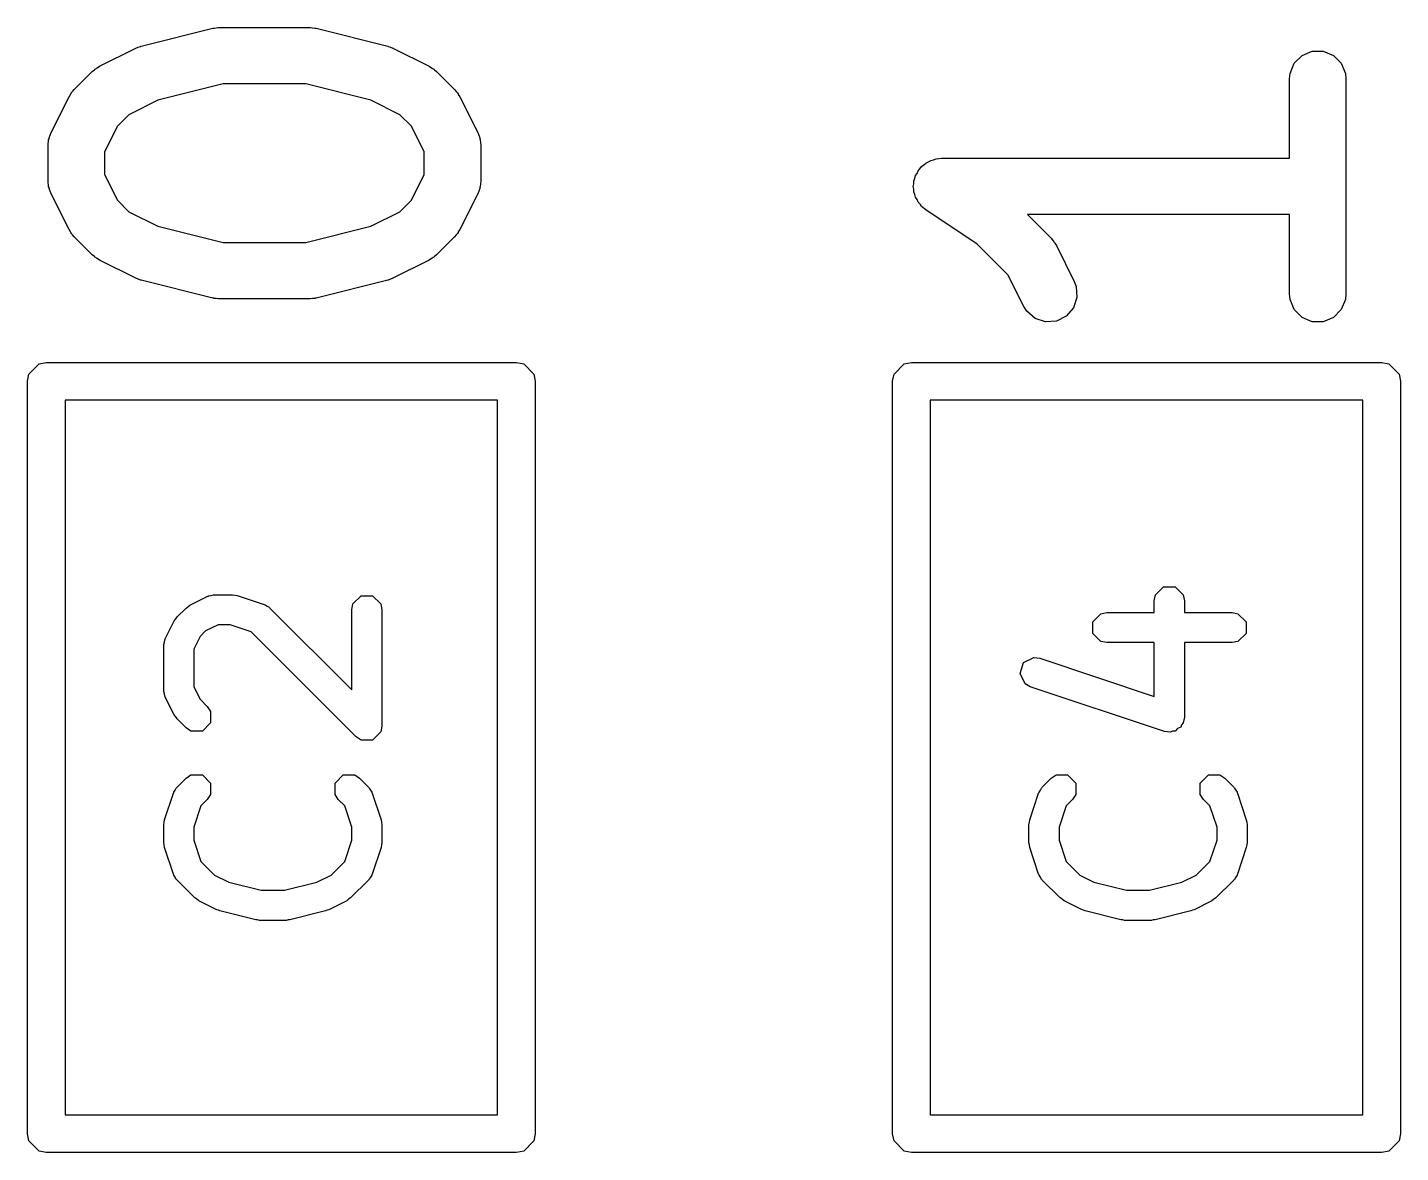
# Model space of a CAD drawing. Extents: x 1.56 to 6.49, y -4.6 to -1.37.
# Drawn here: x 2.5837 to 2.7274, y -2.1545 to -2.0368 of the extents above; entities that cross this region are included whole.
import ezdxf

# ---------------------------------------------------------------- set-up
doc = ezdxf.new("R2010")
doc.units = 0
doc.header["$MEASUREMENT"] = 0
doc.layers.add('BLACK', color=7, linetype='CONTINUOUS')

msp = doc.modelspace()

# ---------------------------------------------------------------- linework, layer by layer
at = {"layer": 'BLACK', "linetype": 'CONTINUOUS'}
for p, q in [((2.59556, -2.03876), (2.60305, -2.03688)), ((2.60305, -2.03688), (2.60315, -2.03687)), ((2.60315, -2.03687), (2.60319, -2.03685)), ((2.60319, -2.03685), (2.60341, -2.03683)), ((2.60341, -2.03683), (2.60363, -2.0368)), ((2.60363, -2.0368), (2.60367, -2.0368)), ((2.60367, -2.0368), (2.60377, -2.03679)), ((2.60377, -2.03679), (2.61314, -2.03679)), ((2.61314, -2.03679), (2.61324, -2.0368)), ((2.61324, -2.0368), (2.61329, -2.0368)), ((2.61329, -2.0368), (2.6135, -2.03683)), ((2.6135, -2.03683), (2.61372, -2.03685)), ((2.61372, -2.03685), (2.61376, -2.03687)), ((2.61376, -2.03687), (2.61386, -2.03688)), ((2.61386, -2.03688), (2.62136, -2.03876)), ((2.5912, -2.04085), (2.59495, -2.03898)), ((2.59495, -2.03898), (2.59499, -2.03896)), ((2.59499, -2.03896), (2.59501, -2.03895)), ((2.59501, -2.03895), (2.59525, -2.03886)), ((2.59525, -2.03886), (2.59549, -2.03877)), ((2.59549, -2.03877), (2.59551, -2.03877)), ((2.59551, -2.03877), (2.59556, -2.03876)), ((2.62136, -2.03876), (2.6214, -2.03877)), ((2.6214, -2.03877), (2.62142, -2.03877)), ((2.62142, -2.03877), (2.62166, -2.03886)), ((2.62166, -2.03886), (2.6219, -2.03895)), ((2.6219, -2.03895), (2.62192, -2.03896)), ((2.62192, -2.03896), (2.62196, -2.03898)), ((2.62196, -2.03898), (2.62571, -2.04085)), ((2.7158, -2.04161), (2.71624, -2.04054)), ((2.71624, -2.04054), (2.71705, -2.03973)), ((2.71705, -2.03973), (2.71812, -2.03929)), ((2.71812, -2.03929), (2.71927, -2.03929)), ((2.71927, -2.03929), (2.72033, -2.03973)), ((2.72033, -2.03973), (2.72115, -2.04054)), ((2.72115, -2.04054), (2.72159, -2.04161)), ((2.58856, -2.04328), (2.59043, -2.04141)), ((2.59043, -2.04141), (2.59066, -2.04122)), ((2.59066, -2.04122), (2.59071, -2.04116)), ((2.59071, -2.04116), (2.5908, -2.04111)), ((2.5908, -2.04111), (2.59088, -2.04104)), ((2.59088, -2.04104), (2.59095, -2.04101)), ((2.59095, -2.04101), (2.5912, -2.04085)), ((2.62571, -2.04085), (2.62596, -2.04101)), ((2.62596, -2.04101), (2.62603, -2.04104)), ((2.62603, -2.04104), (2.62611, -2.04111)), ((2.62611, -2.04111), (2.6262, -2.04116)), ((2.6262, -2.04116), (2.62625, -2.04122)), ((2.62625, -2.04122), (2.62648, -2.04141)), ((2.62648, -2.04141), (2.62836, -2.04328)), ((2.71574, -2.04218), (2.7158, -2.04161)), ((2.72159, -2.04161), (2.72165, -2.04218)), ((2.58837, -2.04351), (2.58856, -2.04328)), ((2.60413, -2.0427), (2.5973, -2.04441)), ((2.61278, -2.0427), (2.60413, -2.0427)), ((2.61961, -2.04441), (2.61278, -2.0427)), ((2.62836, -2.04328), (2.62854, -2.04351)), ((2.71574, -2.05048), (2.71574, -2.04218)), ((2.72165, -2.04218), (2.72165, -2.06468)), ((2.58613, -2.0478), (2.58801, -2.04405)), ((2.58801, -2.04405), (2.58816, -2.0438)), ((2.58816, -2.0438), (2.58819, -2.04373)), ((2.58819, -2.04373), (2.58826, -2.04365)), ((2.58826, -2.04365), (2.58831, -2.04356)), ((2.58831, -2.04356), (2.58837, -2.04351)), ((2.5973, -2.04441), (2.59427, -2.04592)), ((2.62264, -2.04592), (2.61961, -2.04441)), ((2.62854, -2.04351), (2.6286, -2.04356)), ((2.6286, -2.04356), (2.62866, -2.04365)), ((2.62866, -2.04365), (2.62872, -2.04373)), ((2.62872, -2.04373), (2.62875, -2.0438)), ((2.62875, -2.0438), (2.62891, -2.04405)), ((2.62891, -2.04405), (2.63078, -2.0478)), ((2.59427, -2.04592), (2.59307, -2.04712)), ((2.62384, -2.04712), (2.62264, -2.04592)), ((2.59307, -2.04712), (2.59173, -2.04982)), ((2.62519, -2.04982), (2.62384, -2.04712)), ((2.58582, -2.04912), (2.58588, -2.04854)), ((2.58582, -2.05287), (2.58582, -2.04912)), ((2.58588, -2.04854), (2.58592, -2.04844)), ((2.58592, -2.04834), (2.58613, -2.0478)), ((2.58592, -2.04844), (2.58592, -2.04834)), ((2.63078, -2.0478), (2.63099, -2.04834)), ((2.63099, -2.04834), (2.631, -2.04844)), ((2.631, -2.04844), (2.63104, -2.04854)), ((2.63104, -2.04854), (2.6311, -2.04912)), ((2.6311, -2.04912), (2.6311, -2.05287)), ((2.59173, -2.04982), (2.59173, -2.05217)), ((2.62519, -2.05217), (2.62519, -2.04982)), ((2.67848, -2.05065), (2.67875, -2.05053)), ((2.67875, -2.05053), (2.67932, -2.05048)), ((2.67932, -2.05048), (2.67932, -2.05048)), ((2.67932, -2.05048), (2.67932, -2.05048)), ((2.67932, -2.05048), (2.67932, -2.05048)), ((2.67932, -2.05048), (2.71574, -2.05048)), ((2.67676, -2.05206), (2.67687, -2.05179)), ((2.67687, -2.05179), (2.67707, -2.05159)), ((2.67707, -2.05159), (2.67723, -2.05135)), ((2.67723, -2.05135), (2.67748, -2.05118)), ((2.67748, -2.05118), (2.67768, -2.05098)), ((2.67768, -2.05098), (2.67795, -2.05086)), ((2.67795, -2.05086), (2.67819, -2.0507)), ((2.67819, -2.0507), (2.67848, -2.05065)), ((2.58588, -2.05344), (2.58582, -2.05287)), ((2.58592, -2.05354), (2.58588, -2.05344)), ((2.59173, -2.05217), (2.59307, -2.05487)), ((2.62384, -2.05487), (2.62519, -2.05217)), ((2.63104, -2.05344), (2.631, -2.05354)), ((2.6311, -2.05287), (2.63104, -2.05344)), ((2.67637, -2.05343), (2.67643, -2.05315)), ((2.67643, -2.05372), (2.67637, -2.05343)), ((2.67643, -2.05285), (2.67654, -2.05259)), ((2.67643, -2.05315), (2.67643, -2.05285)), ((2.67654, -2.05259), (2.67659, -2.0523)), ((2.67659, -2.0523), (2.67676, -2.05206)), ((2.58592, -2.05365), (2.58592, -2.05354)), ((2.58613, -2.05419), (2.58592, -2.05365)), ((2.58801, -2.05794), (2.58613, -2.05419)), ((2.59307, -2.05487), (2.59427, -2.05607)), ((2.62264, -2.05607), (2.62384, -2.05487)), ((2.63078, -2.05419), (2.62891, -2.05794)), ((2.63099, -2.05365), (2.63078, -2.05419)), ((2.631, -2.05354), (2.63099, -2.05365)), ((2.67643, -2.05401), (2.67643, -2.05372)), ((2.67654, -2.05428), (2.67643, -2.05401)), ((2.6766, -2.05456), (2.67654, -2.05428)), ((2.67676, -2.0548), (2.6766, -2.05456)), ((2.67687, -2.05507), (2.67676, -2.0548)), ((2.59427, -2.05607), (2.5973, -2.05758)), ((2.61961, -2.05758), (2.62264, -2.05607)), ((2.67708, -2.05528), (2.67687, -2.05507)), ((2.67724, -2.05552), (2.67708, -2.05528)), ((2.67768, -2.05588), (2.67724, -2.05552)), ((2.67768, -2.05589), (2.67768, -2.05588)), ((2.67769, -2.05589), (2.67768, -2.05589)), ((2.67768, -2.05589), (2.67768, -2.05589)), ((2.68307, -2.05947), (2.67769, -2.05589)), ((2.5973, -2.05758), (2.60413, -2.05929)), ((2.61278, -2.05929), (2.61961, -2.05758)), ((2.71574, -2.05638), (2.68833, -2.05638)), ((2.68833, -2.05638), (2.69079, -2.05884)), ((2.71574, -2.06468), (2.71574, -2.05638)), ((2.58816, -2.05819), (2.58801, -2.05794)), ((2.58819, -2.05826), (2.58816, -2.05819)), ((2.58826, -2.05834), (2.58819, -2.05826)), ((2.58831, -2.05843), (2.58826, -2.05834)), ((2.58837, -2.05848), (2.58831, -2.05843)), ((2.58856, -2.05871), (2.58837, -2.05848)), ((2.59043, -2.06058), (2.58856, -2.05871)), ((2.62836, -2.05871), (2.62648, -2.06058)), ((2.62854, -2.05848), (2.62836, -2.05871)), ((2.6286, -2.05843), (2.62854, -2.05848)), ((2.62866, -2.05834), (2.6286, -2.05843)), ((2.62872, -2.05826), (2.62866, -2.05834)), ((2.62875, -2.05819), (2.62872, -2.05826)), ((2.62891, -2.05794), (2.62875, -2.05819)), ((2.69079, -2.05884), (2.69097, -2.05907)), ((2.69097, -2.05907), (2.69103, -2.05912)), ((2.69103, -2.05912), (2.69109, -2.05921)), ((2.69109, -2.05921), (2.69115, -2.05929)), ((2.59066, -2.06077), (2.59043, -2.06058)), ((2.60413, -2.05929), (2.61278, -2.05929)), ((2.62648, -2.06058), (2.62625, -2.06077)), ((2.68627, -2.06268), (2.68307, -2.05947)), ((2.69115, -2.05929), (2.69118, -2.05936)), ((2.69118, -2.05936), (2.69134, -2.05961)), ((2.69134, -2.05961), (2.69321, -2.06336)), ((2.59071, -2.06083), (2.59066, -2.06077)), ((2.5908, -2.06088), (2.59071, -2.06083)), ((2.59088, -2.06095), (2.5908, -2.06088)), ((2.59095, -2.06098), (2.59088, -2.06095)), ((2.5912, -2.06113), (2.59095, -2.06098)), ((2.59495, -2.06301), (2.5912, -2.06113)), ((2.62571, -2.06113), (2.62196, -2.06301)), ((2.62596, -2.06098), (2.62571, -2.06113)), ((2.62603, -2.06095), (2.62596, -2.06098)), ((2.62611, -2.06088), (2.62603, -2.06095)), ((2.6262, -2.06083), (2.62611, -2.06088)), ((2.62625, -2.06077), (2.6262, -2.06083)), ((2.59499, -2.06302), (2.59495, -2.06301)), ((2.59501, -2.06304), (2.59499, -2.06302)), ((2.59525, -2.06312), (2.59501, -2.06304)), ((2.59549, -2.06322), (2.59525, -2.06312)), ((2.59551, -2.06322), (2.59549, -2.06322)), ((2.59556, -2.06323), (2.59551, -2.06322)), ((2.60305, -2.06511), (2.59556, -2.06323)), ((2.62136, -2.06323), (2.61386, -2.06511)), ((2.6214, -2.06322), (2.62136, -2.06323)), ((2.62142, -2.06322), (2.6214, -2.06322)), ((2.62166, -2.06312), (2.62142, -2.06322)), ((2.6219, -2.06304), (2.62166, -2.06312)), ((2.62192, -2.06302), (2.6219, -2.06304)), ((2.62196, -2.06301), (2.62192, -2.06302)), ((2.68793, -2.066), (2.68627, -2.06268)), ((2.69321, -2.06336), (2.69342, -2.0639)), ((2.69342, -2.0639), (2.6935, -2.06505)), ((2.7158, -2.06526), (2.71574, -2.06468)), ((2.72165, -2.06468), (2.72159, -2.06526)), ((2.60315, -2.06512), (2.60305, -2.06511)), ((2.60319, -2.06514), (2.60315, -2.06512)), ((2.60341, -2.06516), (2.60319, -2.06514)), ((2.60363, -2.06519), (2.60341, -2.06516)), ((2.60367, -2.06519), (2.60363, -2.06519)), ((2.60377, -2.06519), (2.60367, -2.06519)), ((2.61314, -2.06519), (2.60377, -2.06519)), ((2.61324, -2.06519), (2.61314, -2.06519)), ((2.61329, -2.06519), (2.61324, -2.06519)), ((2.6135, -2.06516), (2.61329, -2.06519)), ((2.61372, -2.06514), (2.6135, -2.06516)), ((2.61376, -2.06512), (2.61372, -2.06514)), ((2.61386, -2.06511), (2.61376, -2.06512)), ((2.68824, -2.06649), (2.68793, -2.066)), ((2.69314, -2.06614), (2.69238, -2.06701)), ((2.6935, -2.06505), (2.69314, -2.06614)), ((2.71624, -2.06632), (2.7158, -2.06526)), ((2.71705, -2.06713), (2.71624, -2.06632)), ((2.72115, -2.06632), (2.72033, -2.06713)), ((2.72159, -2.06526), (2.72115, -2.06632)), ((2.68911, -2.06724), (2.68824, -2.06649)), ((2.6902, -2.06761), (2.68911, -2.06724)), ((2.69135, -2.06753), (2.6902, -2.06761)), ((2.69238, -2.06701), (2.69135, -2.06753)), ((2.71812, -2.06758), (2.71705, -2.06713)), ((2.71927, -2.06758), (2.71812, -2.06758)), ((2.72033, -2.06713), (2.71927, -2.06758)), ((2.58381, -2.07307), (2.58488, -2.072)), ((2.58488, -2.072), (2.58563, -2.07185)), ((2.58563, -2.07185), (2.63484, -2.07185)), ((2.63484, -2.07185), (2.6356, -2.072)), ((2.6356, -2.072), (2.63666, -2.07307)), ((2.67436, -2.07307), (2.67543, -2.072)), ((2.67543, -2.072), (2.67618, -2.07185)), ((2.67618, -2.07185), (2.72539, -2.07185)), ((2.72539, -2.07185), (2.72615, -2.072)), ((2.72615, -2.072), (2.72721, -2.07307)), ((2.58366, -2.07382), (2.58381, -2.07307)), ((2.63666, -2.07307), (2.63681, -2.07382)), ((2.67421, -2.07382), (2.67436, -2.07307)), ((2.72721, -2.07307), (2.72736, -2.07382)), ((2.58366, -2.15256), (2.58366, -2.07382)), ((2.63681, -2.07382), (2.63681, -2.15256)), ((2.67421, -2.15256), (2.67421, -2.07382)), ((2.72736, -2.07382), (2.72736, -2.15256)), ((2.5876, -2.07579), (2.5876, -2.15059)), ((2.63287, -2.07579), (2.5876, -2.07579)), ((2.63287, -2.15059), (2.63287, -2.07579)), ((2.67815, -2.07579), (2.67815, -2.15059)), ((2.72343, -2.07579), (2.67815, -2.07579)), ((2.72343, -2.15059), (2.72343, -2.07579)), ((2.60066, -2.09725), (2.60254, -2.09631)), ((2.60254, -2.09631), (2.60262, -2.09629)), ((2.60262, -2.09629), (2.60264, -2.09627)), ((2.60264, -2.09627), (2.60289, -2.09622)), ((2.60289, -2.09622), (2.60313, -2.09615)), ((2.60313, -2.09615), (2.60317, -2.09616)), ((2.60317, -2.09616), (2.60324, -2.09615)), ((2.60324, -2.09615), (2.60512, -2.09615)), ((2.60512, -2.09615), (2.60537, -2.0962)), ((2.60537, -2.0962), (2.60562, -2.09623)), ((2.60562, -2.09623), (2.60843, -2.09717)), ((2.61772, -2.09712), (2.61858, -2.09627)), ((2.61858, -2.09627), (2.61978, -2.09627)), ((2.61978, -2.09627), (2.62063, -2.09712)), ((2.70159, -2.09678), (2.70171, -2.09618)), ((2.70171, -2.09618), (2.70257, -2.09533)), ((2.70257, -2.09533), (2.70377, -2.09533)), ((2.70377, -2.09533), (2.70462, -2.09618)), ((2.70462, -2.09618), (2.70474, -2.09678)), ((2.59932, -2.09848), (2.60026, -2.09755)), ((2.60026, -2.09755), (2.60046, -2.09741)), ((2.60046, -2.09741), (2.60066, -2.09725)), ((2.60843, -2.09717), (2.6085, -2.0972)), ((2.6085, -2.0972), (2.60853, -2.0972)), ((2.60853, -2.0972), (2.60874, -2.09734)), ((2.60874, -2.09734), (2.60896, -2.09747)), ((2.60896, -2.09747), (2.60898, -2.0975)), ((2.60898, -2.0975), (2.60904, -2.09755)), ((2.60904, -2.09755), (2.6176, -2.10611)), ((2.6176, -2.09772), (2.61772, -2.09712)), ((2.6176, -2.10611), (2.6176, -2.09772)), ((2.62063, -2.09712), (2.62075, -2.09772)), ((2.62075, -2.09772), (2.62075, -2.10991)), ((2.696, -2.09814), (2.69661, -2.09802)), ((2.69661, -2.09802), (2.70159, -2.09802)), ((2.70159, -2.09802), (2.70159, -2.09678)), ((2.70474, -2.09678), (2.70474, -2.09802)), ((2.70474, -2.09802), (2.70973, -2.09802)), ((2.70973, -2.09802), (2.71033, -2.09814)), ((2.59809, -2.10077), (2.59902, -2.09889)), ((2.59902, -2.09889), (2.59918, -2.09869)), ((2.59918, -2.09869), (2.59932, -2.09848)), ((2.60362, -2.0993), (2.6023, -2.09995)), ((2.60486, -2.0993), (2.60362, -2.0993)), ((2.60708, -2.10004), (2.60486, -2.0993)), ((2.69515, -2.09899), (2.696, -2.09814)), ((2.69515, -2.1002), (2.69515, -2.09899)), ((2.71033, -2.09814), (2.71119, -2.09899)), ((2.71119, -2.09899), (2.71119, -2.1002)), ((2.59799, -2.10112), (2.59804, -2.10087)), ((2.59804, -2.10087), (2.59806, -2.10084)), ((2.59806, -2.10084), (2.59809, -2.10077)), ((2.60173, -2.10053), (2.60107, -2.10184)), ((2.6023, -2.09995), (2.60173, -2.10053)), ((2.61807, -2.11102), (2.60708, -2.10004)), ((2.696, -2.10105), (2.69515, -2.1002)), ((2.71119, -2.1002), (2.71033, -2.10105)), ((2.59792, -2.10136), (2.59799, -2.10112)), ((2.59793, -2.10139), (2.59792, -2.10136)), ((2.59792, -2.10147), (2.59793, -2.10139)), ((2.59792, -2.10616), (2.59792, -2.10147)), ((2.60107, -2.10184), (2.60107, -2.10579)), ((2.69661, -2.10117), (2.696, -2.10105)), ((2.70159, -2.10117), (2.69661, -2.10117)), ((2.70159, -2.10679), (2.70159, -2.10117)), ((2.70973, -2.10117), (2.70474, -2.10117)), ((2.70474, -2.10117), (2.70474, -2.10897)), ((2.71033, -2.10105), (2.70973, -2.10117)), ((2.68754, -2.1044), (2.68792, -2.10325)), ((2.68792, -2.10325), (2.689, -2.10271)), ((2.689, -2.10271), (2.68961, -2.10279)), ((2.68961, -2.10279), (2.70159, -2.10679)), ((2.68808, -2.10547), (2.68754, -2.1044)), ((2.59793, -2.10624), (2.59792, -2.10616)), ((2.59792, -2.10627), (2.59793, -2.10624)), ((2.59799, -2.10651), (2.59792, -2.10627)), ((2.59804, -2.10676), (2.59799, -2.10651)), ((2.60107, -2.10579), (2.60173, -2.1071)), ((2.68861, -2.10578), (2.68808, -2.10547)), ((2.70267, -2.11046), (2.68861, -2.10578)), ((2.59806, -2.10679), (2.59804, -2.10676)), ((2.59809, -2.10686), (2.59806, -2.10679)), ((2.59902, -2.10874), (2.59809, -2.10686)), ((2.60173, -2.1071), (2.60248, -2.10786)), ((2.60248, -2.10786), (2.60282, -2.10837)), ((2.59918, -2.10894), (2.59902, -2.10874)), ((2.59932, -2.10915), (2.59918, -2.10894)), ((2.60026, -2.11008), (2.59932, -2.10915)), ((2.60282, -2.10837), (2.60282, -2.10957)), ((2.70474, -2.10897), (2.70462, -2.10957)), ((2.60077, -2.11043), (2.60026, -2.11008)), ((2.60197, -2.11043), (2.60077, -2.11043)), ((2.60282, -2.10957), (2.60197, -2.11043)), ((2.62063, -2.11051), (2.61978, -2.11136)), ((2.62075, -2.10991), (2.62063, -2.11051)), ((2.62063, -2.11051), (2.62063, -2.11051)), ((2.70328, -2.11054), (2.70267, -2.11046)), ((2.70351, -2.11043), (2.70328, -2.11054)), ((2.70377, -2.11043), (2.70351, -2.11043)), ((2.70403, -2.11017), (2.70377, -2.11043)), ((2.70436, -2.11), (2.70403, -2.11017)), ((2.70444, -2.10976), (2.70436, -2.11)), ((2.70462, -2.10957), (2.70444, -2.10976)), ((2.61858, -2.11136), (2.61807, -2.11102)), ((2.61978, -2.11136), (2.61858, -2.11136)), ((2.61978, -2.11136), (2.61978, -2.11136)), ((2.60026, -2.11536), (2.60077, -2.11501)), ((2.60077, -2.11501), (2.60197, -2.11501)), ((2.60197, -2.11501), (2.60282, -2.11587)), ((2.61585, -2.11587), (2.6167, -2.11501)), ((2.6167, -2.11501), (2.61791, -2.11501)), ((2.61791, -2.11501), (2.61842, -2.11536)), ((2.69081, -2.11536), (2.69132, -2.11501)), ((2.69132, -2.11501), (2.69252, -2.11501)), ((2.69252, -2.11501), (2.69337, -2.11587)), ((2.7064, -2.11587), (2.70725, -2.11501)), ((2.70725, -2.11501), (2.70846, -2.11501)), ((2.70846, -2.11501), (2.70897, -2.11536)), ((2.59898, -2.1168), (2.59912, -2.11659)), ((2.59912, -2.11659), (2.59924, -2.11638)), ((2.59924, -2.11638), (2.59927, -2.11636)), ((2.59927, -2.11636), (2.59932, -2.11629)), ((2.59932, -2.11629), (2.60026, -2.11536)), ((2.60282, -2.11587), (2.60282, -2.11707)), ((2.61585, -2.11707), (2.61585, -2.11587)), ((2.61842, -2.11536), (2.61936, -2.11629)), ((2.61936, -2.11629), (2.6194, -2.11636)), ((2.6194, -2.11636), (2.61943, -2.11638)), ((2.61943, -2.11638), (2.61956, -2.11659)), ((2.61956, -2.11659), (2.6197, -2.1168)), ((2.68953, -2.1168), (2.68967, -2.11659)), ((2.68967, -2.11659), (2.68979, -2.11638)), ((2.68979, -2.11638), (2.68983, -2.11636)), ((2.68983, -2.11636), (2.68987, -2.11629)), ((2.68987, -2.11629), (2.69081, -2.11536)), ((2.69337, -2.11587), (2.69337, -2.11707)), ((2.7064, -2.11707), (2.7064, -2.11587)), ((2.70897, -2.11536), (2.70991, -2.11629)), ((2.70991, -2.11629), (2.70995, -2.11636)), ((2.70995, -2.11636), (2.70998, -2.11638)), ((2.70998, -2.11638), (2.71011, -2.11659)), ((2.71011, -2.11659), (2.71025, -2.1168)), ((2.598, -2.11972), (2.59894, -2.11691)), ((2.59894, -2.11691), (2.59898, -2.11684)), ((2.59898, -2.11684), (2.59898, -2.1168)), ((2.60248, -2.11758), (2.60181, -2.11826)), ((2.60282, -2.11707), (2.60248, -2.11758)), ((2.61619, -2.11758), (2.61585, -2.11707)), ((2.61687, -2.11826), (2.61619, -2.11758)), ((2.6197, -2.1168), (2.6197, -2.11684)), ((2.6197, -2.11684), (2.61974, -2.11691)), ((2.61974, -2.11691), (2.62067, -2.11972)), ((2.68855, -2.11972), (2.68949, -2.11691)), ((2.68949, -2.11691), (2.68953, -2.11684)), ((2.68953, -2.11684), (2.68953, -2.1168)), ((2.69303, -2.11758), (2.69236, -2.11826)), ((2.69337, -2.11707), (2.69303, -2.11758)), ((2.70674, -2.11758), (2.7064, -2.11707)), ((2.70742, -2.11826), (2.70674, -2.11758)), ((2.71025, -2.1168), (2.71025, -2.11684)), ((2.71025, -2.11684), (2.71029, -2.11691)), ((2.71029, -2.11691), (2.71122, -2.11972)), ((2.60181, -2.11826), (2.60107, -2.12047)), ((2.6176, -2.12047), (2.61687, -2.11826)), ((2.69236, -2.11826), (2.69162, -2.12047)), ((2.70816, -2.12047), (2.70742, -2.11826)), ((2.59792, -2.12022), (2.59797, -2.11997)), ((2.59792, -2.12209), (2.59792, -2.12022)), ((2.59797, -2.11997), (2.598, -2.11972)), ((2.60107, -2.12047), (2.60107, -2.12184)), ((2.6176, -2.12184), (2.6176, -2.12047)), ((2.62067, -2.11972), (2.6207, -2.11997)), ((2.6207, -2.11997), (2.62075, -2.12022)), ((2.62075, -2.12022), (2.62075, -2.12209)), ((2.68847, -2.12022), (2.68852, -2.11997)), ((2.68847, -2.12209), (2.68847, -2.12022)), ((2.68852, -2.11997), (2.68855, -2.11972)), ((2.69162, -2.12047), (2.69162, -2.12184)), ((2.70816, -2.12184), (2.70816, -2.12047)), ((2.71122, -2.11972), (2.71126, -2.11997)), ((2.71126, -2.11997), (2.71131, -2.12022)), ((2.71131, -2.12022), (2.71131, -2.12209)), ((2.59797, -2.12234), (2.59792, -2.12209)), ((2.598, -2.12259), (2.59797, -2.12234)), ((2.60107, -2.12184), (2.60181, -2.12406)), ((2.61687, -2.12406), (2.6176, -2.12184)), ((2.6207, -2.12234), (2.62067, -2.12259)), ((2.62075, -2.12209), (2.6207, -2.12234)), ((2.68852, -2.12234), (2.68847, -2.12209)), ((2.68855, -2.12259), (2.68852, -2.12234)), ((2.69162, -2.12184), (2.69236, -2.12406)), ((2.70742, -2.12406), (2.70816, -2.12184)), ((2.71126, -2.12234), (2.71122, -2.12259)), ((2.71131, -2.12209), (2.71126, -2.12234)), ((2.59894, -2.1254), (2.598, -2.12259)), ((2.62067, -2.12259), (2.61974, -2.1254)), ((2.68949, -2.1254), (2.68855, -2.12259)), ((2.71122, -2.12259), (2.71029, -2.1254)), ((2.60181, -2.12406), (2.60324, -2.12549)), ((2.61543, -2.12549), (2.61687, -2.12406)), ((2.69236, -2.12406), (2.69379, -2.12549)), ((2.70599, -2.12549), (2.70742, -2.12406)), ((2.59898, -2.12547), (2.59894, -2.1254)), ((2.59898, -2.12551), (2.59898, -2.12547)), ((2.59912, -2.12572), (2.59898, -2.12551)), ((2.59924, -2.12594), (2.59912, -2.12572)), ((2.59927, -2.12595), (2.59924, -2.12594)), ((2.59932, -2.12602), (2.59927, -2.12595)), ((2.60119, -2.12789), (2.59932, -2.12602)), ((2.60324, -2.12549), (2.60473, -2.12623)), ((2.60473, -2.12623), (2.60812, -2.12708)), ((2.61055, -2.12708), (2.61394, -2.12623)), ((2.61394, -2.12623), (2.61543, -2.12549)), ((2.61936, -2.12602), (2.61748, -2.12789)), ((2.6194, -2.12595), (2.61936, -2.12602)), ((2.61943, -2.12594), (2.6194, -2.12595)), ((2.61956, -2.12572), (2.61943, -2.12594)), ((2.6197, -2.12551), (2.61956, -2.12572)), ((2.61974, -2.1254), (2.6197, -2.12547)), ((2.6197, -2.12547), (2.6197, -2.12551)), ((2.68953, -2.12547), (2.68949, -2.1254)), ((2.68953, -2.12551), (2.68953, -2.12547)), ((2.68967, -2.12572), (2.68953, -2.12551)), ((2.68979, -2.12594), (2.68967, -2.12572)), ((2.68983, -2.12595), (2.68979, -2.12594)), ((2.68987, -2.12602), (2.68983, -2.12595)), ((2.69174, -2.12789), (2.68987, -2.12602)), ((2.69379, -2.12549), (2.69528, -2.12623)), ((2.69528, -2.12623), (2.69868, -2.12708)), ((2.7011, -2.12708), (2.70449, -2.12623)), ((2.70449, -2.12623), (2.70599, -2.12549)), ((2.70991, -2.12602), (2.70803, -2.12789)), ((2.70995, -2.12595), (2.70991, -2.12602)), ((2.70998, -2.12594), (2.70995, -2.12595)), ((2.71011, -2.12572), (2.70998, -2.12594)), ((2.71025, -2.12551), (2.71011, -2.12572)), ((2.71029, -2.1254), (2.71025, -2.12547)), ((2.71025, -2.12547), (2.71025, -2.12551)), ((2.6014, -2.12803), (2.60119, -2.12789)), ((2.6016, -2.12819), (2.6014, -2.12803)), ((2.60348, -2.12913), (2.6016, -2.12819)), ((2.60812, -2.12708), (2.61055, -2.12708)), ((2.61707, -2.12819), (2.6152, -2.12913)), ((2.61727, -2.12803), (2.61707, -2.12819)), ((2.61748, -2.12789), (2.61727, -2.12803)), ((2.69195, -2.12803), (2.69174, -2.12789)), ((2.69215, -2.12819), (2.69195, -2.12803)), ((2.69403, -2.12913), (2.69215, -2.12819)), ((2.69868, -2.12708), (2.7011, -2.12708)), ((2.70762, -2.12819), (2.70575, -2.12913)), ((2.70782, -2.12803), (2.70762, -2.12819)), ((2.70803, -2.12789), (2.70782, -2.12803)), ((2.60364, -2.12917), (2.60348, -2.12913)), ((2.6038, -2.12925), (2.60364, -2.12917)), ((2.60755, -2.13018), (2.6038, -2.12925)), ((2.61487, -2.12925), (2.61112, -2.13018)), ((2.61503, -2.12917), (2.61487, -2.12925)), ((2.6152, -2.12913), (2.61503, -2.12917)), ((2.69419, -2.12917), (2.69403, -2.12913)), ((2.69435, -2.12925), (2.69419, -2.12917)), ((2.6981, -2.13018), (2.69435, -2.12925)), ((2.70543, -2.12925), (2.70168, -2.13018)), ((2.70558, -2.12917), (2.70543, -2.12925)), ((2.70575, -2.12913), (2.70558, -2.12917)), ((2.60774, -2.13019), (2.60755, -2.13018)), ((2.60793, -2.13023), (2.60774, -2.13019)), ((2.61074, -2.13023), (2.60793, -2.13023)), ((2.61093, -2.13019), (2.61074, -2.13023)), ((2.61112, -2.13018), (2.61093, -2.13019)), ((2.69829, -2.13019), (2.6981, -2.13018)), ((2.69848, -2.13023), (2.69829, -2.13019)), ((2.70129, -2.13023), (2.69848, -2.13023)), ((2.70148, -2.13019), (2.70129, -2.13023)), ((2.70168, -2.13018), (2.70148, -2.13019)), ((2.5876, -2.15059), (2.63287, -2.15059)), ((2.67815, -2.15059), (2.72343, -2.15059)), ((2.58381, -2.15331), (2.58366, -2.15256)), ((2.63681, -2.15256), (2.63666, -2.15331)), ((2.67436, -2.15331), (2.67421, -2.15256)), ((2.72736, -2.15256), (2.72721, -2.15331)), ((2.58488, -2.15438), (2.58381, -2.15331)), ((2.63666, -2.15331), (2.6356, -2.15438)), ((2.67543, -2.15438), (2.67436, -2.15331)), ((2.72721, -2.15331), (2.72615, -2.15438)), ((2.58563, -2.15453), (2.58488, -2.15438)), ((2.63484, -2.15453), (2.58563, -2.15453)), ((2.6356, -2.15438), (2.63484, -2.15453)), ((2.67618, -2.15453), (2.67543, -2.15438)), ((2.72539, -2.15453), (2.67618, -2.15453)), ((2.72615, -2.15438), (2.72539, -2.15453))]:
    msp.add_line(p, q, dxfattribs=at)

doc.saveas('drawing.dxf')
